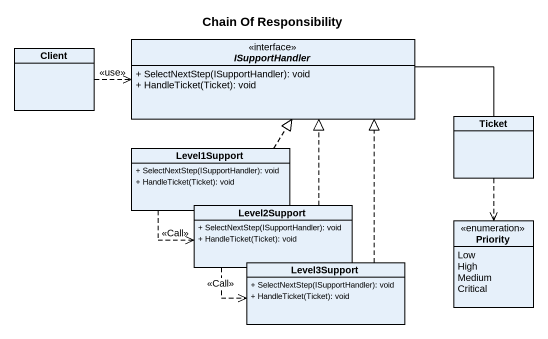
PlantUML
@startuml
title Chain Of Responsibility
hide circle
hide empty members
skinparam classAttributeIconSize 0
class Client
interface ISupportHandler {
  + SelectNextStep(ISupportHandler): void
  + HandleTicket(Ticket): void
}
class Ticket
class Level1Support {
  + SelectNextStep(ISupportHandler): void
  + HandleTicket(Ticket): void
}
class Level2Support {
  + SelectNextStep(ISupportHandler): void
  + HandleTicket(Ticket): void
}
enum Priority {
  Low
  High
  Medium
  Critical
}
class Level3Support {
  + SelectNextStep(ISupportHandler): void
  + HandleTicket(Ticket): void
}
Client .right.> ISupportHandler : <<use>>
ISupportHandler -right- Ticket
Ticket ..> Priority
Level1Support .up.|> ISupportHandler
Level1Support ..> Level2Support : <<Call>>
Level2Support .up.|> ISupportHandler
Level2Support ..> Level3Support : <<Call>>
Level3Support .up.|> ISupportHandler
@enduml
